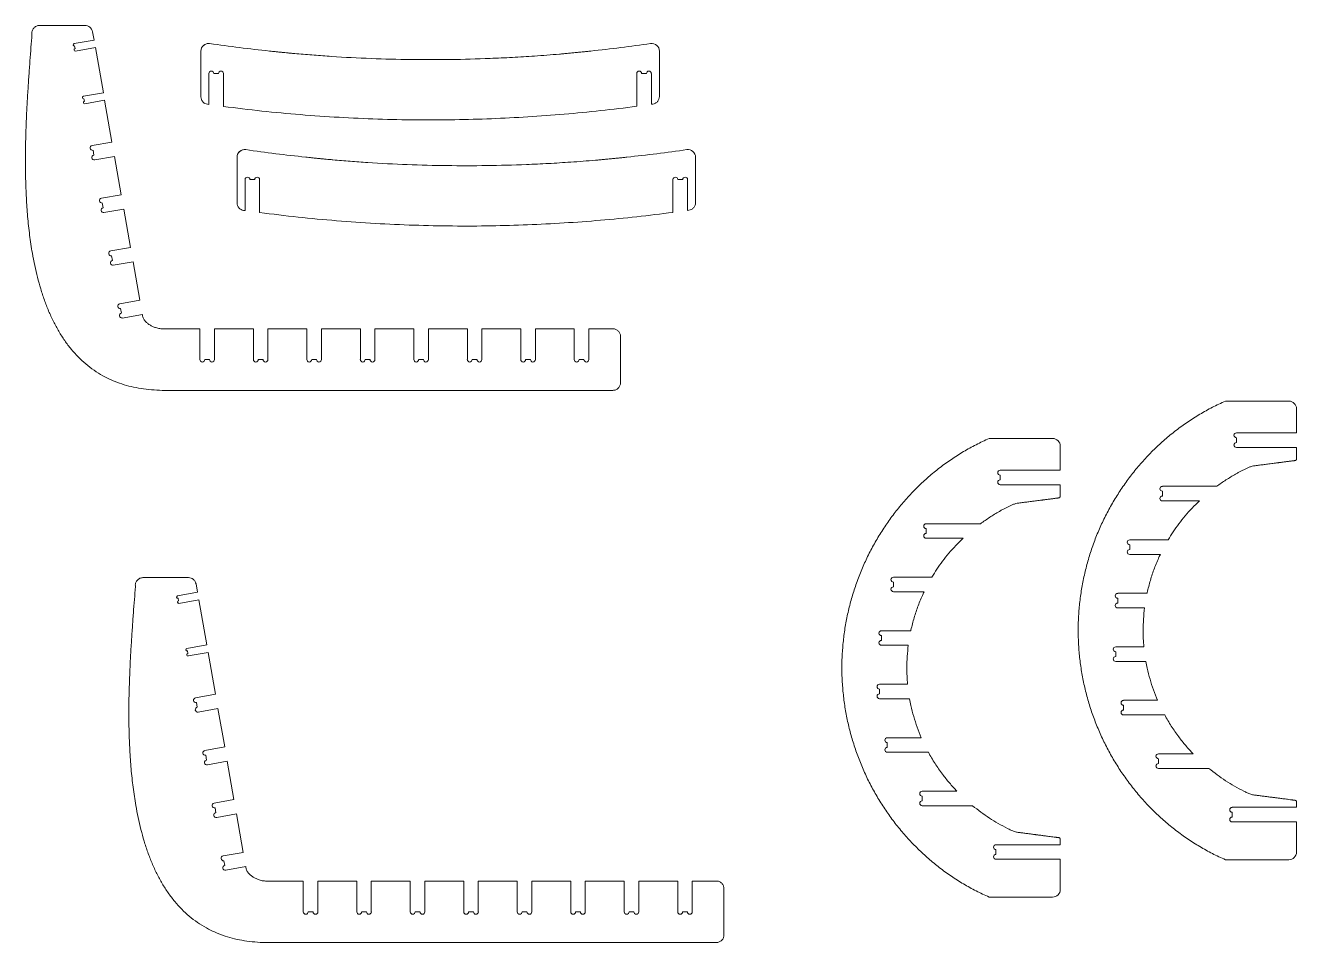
# Model space of a CAD drawing. Header units: millimetres. Extents: x -1732 to 2148, y -3588 to 3891.
# Drawn here: x -1732 to -68, y -2461 to -1261 of the extents above; entities that cross this region are included whole.
import ezdxf

# ---------------------------------------------------------------- set-up
doc = ezdxf.new("R2010")
doc.units = ezdxf.units.MM

msp = doc.modelspace()

# ---------------------------------------------------------------- linework, layer by layer
at = {"color": 7, "linetype": 'Continuous', "lineweight": 15}
for p, q in [((-1713.1, -1260.9), (-1653.8, -1260.9)), ((-1667.8, -1284.6), (-1641.9, -1280)), ((-1643.8, -1269.2), (-1641.9, -1280)), ((-1666.7, -1291.2), (-1667.3, -1287.9)), ((-1640.1, -1289.9), (-1666.1, -1294.5)), ((-1640.1, -1289.9), (-1629.7, -1349)), ((-1502, -1294.5), (-1502, -1354.2)), ((-902, -1353.9), (-902, -1294.5)), ((-1491.5, -1323.7), (-1491.5, -1364.3)), ((-1478.9, -1323.7), (-1485.2, -1323.7)), ((-1472.5, -1366.9), (-1472.5, -1323.7)), ((-931.5, -1323.7), (-931.5, -1366.7)), ((-918.9, -1323.7), (-925.2, -1323.7)), ((-912.5, -1364.1), (-912.5, -1323.7)), ((-1655.7, -1353.6), (-1629.7, -1349)), ((-1654.5, -1360.1), (-1655.1, -1356.8)), ((-1628, -1358.8), (-1653.9, -1363.4)), ((-1628, -1358.8), (-1618.4, -1413.5)), ((-1493.4, -1364.1), (-1491.5, -1364.3)), ((-912.5, -1364.1), (-910.6, -1363.8)), ((-1644.3, -1418.1), (-1618.4, -1413.5)), ((-1642.1, -1430.5), (-1643.2, -1424.3)), ((-1615.1, -1432.2), (-1641, -1436.8)), ((-1615.1, -1432.2), (-1606.2, -1482.4)), ((-1454.7, -1433.3), (-1454.7, -1493)), ((-854.7, -1492.8), (-854.7, -1433.3)), ((-1444.2, -1462.6), (-1444.2, -1503.1)), ((-1431.5, -1462.6), (-1437.8, -1462.6)), ((-1425.2, -1505.7), (-1425.2, -1462.6)), ((-884.2, -1462.6), (-884.2, -1505.5)), ((-871.5, -1462.6), (-877.8, -1462.6)), ((-865.2, -1502.9), (-865.2, -1462.6)), ((-1632.2, -1487), (-1606.2, -1482.4)), ((-1630, -1499.5), (-1631.1, -1493.2)), ((-1602.9, -1501.1), (-1628.9, -1505.7)), ((-1602.9, -1501.1), (-1594, -1551.4)), ((-1446.1, -1502.9), (-1444.2, -1503.1)), ((-865.2, -1502.9), (-863.3, -1502.7)), ((-1620, -1555.9), (-1594, -1551.4)), ((-1617.8, -1568.4), (-1618.9, -1562.2)), ((-1590.7, -1570.1), (-1616.7, -1574.6)), ((-1590.7, -1570.1), (-1581.9, -1620.3)), ((-1608.3, -1625), (-1581.9, -1620.3)), ((-1606.1, -1637.4), (-1607.2, -1631.2)), ((-1578.6, -1639), (-1605, -1643.7)), ((-1578.6, -1639), (-1578.6, -1639.1)), ((-1552.8, -1657.8), (-1503.3, -1657.8)), ((-1503.3, -1698.1), (-1503.3, -1657.8)), ((-1484.3, -1657.8), (-1484.3, -1698.1)), ((-1484.3, -1657.8), (-1433.3, -1657.8)), ((-1433.3, -1698.1), (-1433.3, -1657.8)), ((-1414.3, -1657.8), (-1414.3, -1698.1)), ((-1414.3, -1657.8), (-1363.3, -1657.8)), ((-1363.3, -1698.1), (-1363.3, -1657.8)), ((-1344.3, -1657.8), (-1344.3, -1698.1)), ((-1344.3, -1657.8), (-1293.3, -1657.8)), ((-1293.3, -1698.1), (-1293.3, -1657.8)), ((-1274.3, -1657.8), (-1274.3, -1698.1)), ((-1274.3, -1657.8), (-1223.3, -1657.8)), ((-1223.3, -1698.1), (-1223.3, -1657.8)), ((-1204.3, -1657.8), (-1204.3, -1698.1)), ((-1204.3, -1657.8), (-1153.3, -1657.8)), ((-1153.3, -1698.1), (-1153.3, -1657.8)), ((-1134.3, -1657.8), (-1134.3, -1698.1)), ((-1134.3, -1657.8), (-1083.3, -1657.8)), ((-1083.3, -1698.1), (-1083.3, -1657.8)), ((-1064.3, -1657.8), (-1064.3, -1698.1)), ((-1064.3, -1657.8), (-1013.3, -1657.8)), ((-1013.3, -1698.1), (-1013.3, -1657.8)), ((-994.3, -1657.8), (-962.8, -1657.8)), ((-994.3, -1657.8), (-994.3, -1698.1)), ((-952.8, -1667.9), (-952.8, -1728.3)), ((-1490.7, -1698.1), (-1497, -1698.1)), ((-1420.7, -1698.1), (-1427, -1698.1)), ((-1350.7, -1698.1), (-1357, -1698.1)), ((-1280.7, -1698.1), (-1287, -1698.1)), ((-1210.7, -1698.1), (-1217, -1698.1)), ((-1140.7, -1698.1), (-1147, -1698.1)), ((-1070.7, -1698.1), (-1077, -1698.1)), ((-1000.7, -1698.1), (-1007, -1698.1)), ((-1552.8, -1738.4), (-1556.2, -1738.3)), ((-962.8, -1738.4), (-1552.8, -1738.4)), ((-78.1, -1752.4), (-161.2, -1752.4)), ((-68.1, -1793.9), (-68.1, -1762.4)), ((-146.8, -1793.9), (-68.1, -1793.9)), ((-387.3, -1801.3), (-470.4, -1801.3)), ((-377.3, -1842.8), (-377.3, -1811.3)), ((-146.8, -1806.6), (-146.8, -1800.3)), ((-68.1, -1812.9), (-146.8, -1812.9)), ((-456, -1842.8), (-377.3, -1842.8)), ((-456, -1855.5), (-456, -1849.1)), ((-377.3, -1861.8), (-456, -1861.8)), ((-243.7, -1863.9), (-172.6, -1863.9)), ((-243.7, -1876.6), (-243.7, -1870.3)), ((-195.3, -1882.9), (-243.7, -1882.9)), ((-552.9, -1912.8), (-481.8, -1912.8)), ((-552.9, -1925.5), (-552.9, -1919.1)), ((-504.5, -1931.8), (-552.9, -1931.8)), ((-286.5, -1933.9), (-236.2, -1933.9)), ((-286.5, -1946.6), (-286.5, -1940.3)), ((-246.3, -1952.9), (-286.5, -1952.9)), ((-1577.8, -1983.4), (-1518.4, -1983.4)), ((-1508.4, -1991.7), (-1506.5, -2002.5)), ((-595.7, -1982.8), (-545.4, -1982.8)), ((-595.7, -1995.5), (-595.7, -1989.1)), ((-1532.5, -2007.1), (-1506.5, -2002.5)), ((-1531.3, -2013.7), (-1531.9, -2010.4)), ((-1504.8, -2012.4), (-1530.7, -2017)), ((-1504.8, -2012.4), (-1494.3, -2071.5)), ((-555.6, -2001.8), (-595.7, -2001.8)), ((-302.2, -2003.9), (-263.7, -2003.9)), ((-302.2, -2016.6), (-302.2, -2010.3)), ((-267, -2022.9), (-302.2, -2022.9)), ((-611.4, -2052.8), (-573, -2052.8)), ((-611.4, -2065.5), (-611.4, -2059.1)), ((-1520.3, -2076), (-1494.3, -2071.5)), ((-1519.1, -2082.6), (-1519.7, -2079.3)), ((-576.2, -2071.8), (-611.4, -2071.8)), ((-304.8, -2073.9), (-267.9, -2073.9)), ((-1492.6, -2081.3), (-1518.6, -2085.9)), ((-1492.6, -2081.3), (-1483, -2136)), ((-304.8, -2086.6), (-304.8, -2080.3)), ((-265.3, -2092.9), (-304.8, -2092.9)), ((-614, -2122.8), (-577.1, -2122.8)), ((-614, -2135.5), (-614, -2129.1)), ((-1508.9, -2140.6), (-1483, -2136)), ((-574.5, -2141.8), (-614, -2141.8)), ((-294.5, -2143.9), (-250, -2143.9)), ((-1506.7, -2153), (-1507.8, -2146.8)), ((-1479.7, -2154.7), (-1505.6, -2159.3)), ((-1479.7, -2154.7), (-1470.8, -2204.9)), ((-294.5, -2156.6), (-294.5, -2150.3)), ((-240.7, -2162.9), (-294.5, -2162.9)), ((-603.7, -2192.8), (-559.2, -2192.8)), ((-1496.8, -2209.5), (-1470.8, -2204.9)), ((-603.7, -2205.5), (-603.7, -2199.1)), ((-550, -2211.8), (-603.7, -2211.8)), ((-1494.6, -2222), (-1495.7, -2215.7)), ((-1467.5, -2223.6), (-1493.5, -2228.2)), ((-1467.5, -2223.6), (-1458.7, -2273.8)), ((-248.9, -2213.9), (-203.4, -2213.9)), ((-248.9, -2226.6), (-248.9, -2220.3)), ((-182.9, -2232.9), (-248.9, -2232.9)), ((-1484.6, -2278.4), (-1458.7, -2273.8)), ((-558.1, -2262.8), (-512.6, -2262.8)), ((-558.1, -2275.5), (-558.1, -2269.1)), ((-1482.4, -2290.9), (-1483.5, -2284.7)), ((-1455.4, -2292.6), (-1481.3, -2297.1)), ((-1455.4, -2292.6), (-1446.5, -2342.8)), ((-492.1, -2281.8), (-558.1, -2281.8)), ((-152.3, -2283.9), (-68.1, -2283.9)), ((-152.3, -2296.6), (-152.3, -2290.3)), ((-68.1, -2302.9), (-152.3, -2302.9)), ((-68.1, -2342.4), (-68.1, -2302.9)), ((-1472.9, -2347.4), (-1446.5, -2342.8)), ((-461.5, -2332.8), (-377.3, -2332.8)), ((-461.5, -2345.5), (-461.5, -2339.1)), ((-1470.7, -2359.9), (-1471.8, -2353.7)), ((-1443.2, -2361.5), (-1469.6, -2366.2)), ((-1443.2, -2361.5), (-1443.2, -2361.6)), ((-377.3, -2351.8), (-461.5, -2351.8)), ((-377.3, -2391.3), (-377.3, -2351.8)), ((-161.2, -2352.4), (-78.1, -2352.4)), ((-1417.5, -2380.3), (-1368, -2380.3)), ((-1368, -2420.6), (-1368, -2380.3)), ((-1349, -2380.3), (-1349, -2420.6)), ((-1349, -2380.3), (-1298, -2380.3)), ((-1298, -2420.6), (-1298, -2380.3)), ((-1279, -2380.3), (-1279, -2420.6)), ((-1279, -2380.3), (-1228, -2380.3)), ((-1228, -2420.6), (-1228, -2380.3)), ((-1209, -2380.3), (-1209, -2420.6)), ((-1209, -2380.3), (-1158, -2380.3)), ((-1158, -2420.6), (-1158, -2380.3)), ((-1139, -2380.3), (-1139, -2420.6)), ((-1139, -2380.3), (-1088, -2380.3)), ((-1088, -2420.6), (-1088, -2380.3)), ((-1069, -2380.3), (-1069, -2420.6)), ((-1069, -2380.3), (-1018, -2380.3)), ((-1018, -2420.6), (-1018, -2380.3)), ((-999, -2380.3), (-999, -2420.6)), ((-999, -2380.3), (-948, -2380.3)), ((-948, -2420.6), (-948, -2380.3)), ((-929, -2380.3), (-929, -2420.6)), ((-929, -2380.3), (-878, -2380.3)), ((-878, -2420.6), (-878, -2380.3)), ((-859, -2380.3), (-827.5, -2380.3)), ((-859, -2380.3), (-859, -2420.6)), ((-817.5, -2390.4), (-817.5, -2450.8)), ((-470.4, -2401.3), (-387.3, -2401.3)), ((-1355.3, -2420.6), (-1361.6, -2420.6)), ((-1285.3, -2420.6), (-1291.6, -2420.6)), ((-1215.3, -2420.6), (-1221.6, -2420.6)), ((-1145.3, -2420.6), (-1151.6, -2420.6)), ((-1075.3, -2420.6), (-1081.6, -2420.6)), ((-1005.3, -2420.6), (-1011.6, -2420.6)), ((-935.3, -2420.6), (-941.6, -2420.6)), ((-865.3, -2420.6), (-871.6, -2420.6)), ((-1417.5, -2460.8), (-1420.8, -2460.8)), ((-827.5, -2460.8), (-1417.5, -2460.8))]:
    msp.add_line(p, q, dxfattribs=at)
for centre, radius, start, end in [((-1667.5, -1286.3), 1.67, 100, 280), ((-1666.4, -1292.8), 1.67, 100, 280), ((-1492, -1294.5), 10, 81.7503, 180), ((-1492, -1294.5), 10, 89.2741, 180), ((-912, -1294.5), 10, 360, 98.2497), ((-1488.4, -1323.7), 3.17, 360, 180), ((-1475.7, -1323.7), 3.17, 360, 180), ((-928.4, -1323.7), 3.17, 360, 180), ((-915.7, -1323.7), 3.17, 360, 180), ((-1655.4, -1355.2), 1.67, 100, 280), ((-1654.2, -1361.8), 1.67, 100, 280), ((-1643.8, -1421.2), 3.17, 100, 280), ((-1641.6, -1433.7), 3.17, 100, 280), ((-1444.7, -1433.3), 10, 81.7503, 180), ((-1444.7, -1433.3), 10, 89.2741, 180), ((-864.7, -1433.3), 10, 360, 98.2497), ((-1441, -1462.6), 3.17, 360, 180), ((-1428.3, -1462.6), 3.17, 360, 180), ((-881, -1462.6), 3.17, 360, 180), ((-868.3, -1462.6), 3.17, 360, 180), ((-1631.6, -1490.1), 3.17, 100, 280), ((-1629.4, -1502.6), 3.17, 100, 280), ((-1619.4, -1559.1), 3.17, 100, 280), ((-1617.2, -1571.5), 3.17, 100, 280), ((-1607.8, -1628.1), 3.17, 100, 280), ((-1605.6, -1640.5), 3.17, 100, 280), ((-1500.2, -1698.1), 3.17, 180, 0), ((-1487.5, -1698.1), 3.17, 180, 0), ((-1430.2, -1698.1), 3.17, 180, 0), ((-1417.5, -1698.1), 3.17, 180, 0), ((-1360.2, -1698.1), 3.17, 180, 0), ((-1347.5, -1698.1), 3.17, 180, 0), ((-1290.2, -1698.1), 3.17, 180, 0), ((-1277.5, -1698.1), 3.17, 180, 0), ((-1220.2, -1698.1), 3.17, 180, 0), ((-1207.5, -1698.1), 3.17, 180, 0), ((-1150.2, -1698.1), 3.17, 180, 0), ((-1137.5, -1698.1), 3.17, 180, 0), ((-1080.2, -1698.1), 3.17, 180, 0), ((-1067.5, -1698.1), 3.17, 180, 0), ((-1010.2, -1698.1), 3.17, 180, 0), ((-997.5, -1698.1), 3.17, 180, 0), ((-78.1, -1762.4), 10, 360, 90), ((-146.8, -1797.1), 3.17, 90, 270), ((-387.3, -1811.3), 10, 360, 90), ((-146.8, -1809.8), 3.17, 90, 270), ((-456, -1846), 3.17, 90, 270), ((-456, -1858.6), 3.17, 90, 270), ((-243.7, -1867.1), 3.17, 90, 270), ((-243.7, -1879.8), 3.17, 90, 270), ((-552.9, -1916), 3.17, 90, 270), ((-552.9, -1928.6), 3.17, 90, 270), ((-286.5, -1937.1), 3.17, 90, 270), ((-286.5, -1949.8), 3.17, 90, 270), ((-595.7, -1986), 3.17, 90, 270), ((-595.7, -1998.6), 3.17, 90, 270), ((-1532.2, -2008.8), 1.67, 100, 280), ((-302.2, -2007.1), 3.17, 90, 270), ((-1531, -2015.3), 1.67, 100, 280), ((-302.2, -2019.8), 3.17, 90, 270), ((-611.4, -2056), 3.17, 90, 270), ((-1520, -2077.7), 1.67, 100, 280), ((-611.4, -2068.6), 3.17, 90, 270), ((-304.8, -2077.1), 3.17, 90, 270), ((-1518.9, -2084.3), 1.67, 100, 280), ((-304.8, -2089.8), 3.17, 90, 270), ((-614, -2126), 3.17, 90, 270), ((-1508.4, -2143.7), 3.17, 100, 280), ((-614, -2138.6), 3.17, 90, 270), ((-294.5, -2147.1), 3.17, 90, 270), ((-1506.2, -2156.1), 3.17, 100, 280), ((-294.5, -2159.8), 3.17, 90, 270), ((-603.7, -2196), 3.17, 90, 270), ((-1496.2, -2212.6), 3.17, 100, 280), ((-603.7, -2208.6), 3.17, 90, 270), ((-1494, -2225.1), 3.17, 100, 280), ((-248.9, -2217.1), 3.17, 90, 270), ((-248.9, -2229.8), 3.17, 90, 270), ((-1484.1, -2281.5), 3.17, 100, 280), ((-558.1, -2266), 3.17, 90, 270), ((-558.1, -2278.6), 3.17, 90, 270), ((-1481.9, -2294), 3.17, 100, 280), ((-152.3, -2287.1), 3.17, 90, 270), ((-152.3, -2299.8), 3.17, 90, 270), ((-461.5, -2336), 3.17, 90, 270), ((-461.5, -2348.6), 3.17, 90, 270), ((-78.1, -2342.4), 10, 270, 0), ((-1472.4, -2350.6), 3.17, 100, 280), ((-1470.2, -2363), 3.17, 100, 280), ((-387.3, -2391.3), 10, 270, 0), ((-1364.8, -2420.6), 3.17, 180, 0), ((-1352.1, -2420.6), 3.17, 180, 0), ((-1294.8, -2420.6), 3.17, 180, 0), ((-1282.1, -2420.6), 3.17, 180, 0), ((-1224.8, -2420.6), 3.17, 180, 0), ((-1212.1, -2420.6), 3.17, 180, 0), ((-1154.8, -2420.6), 3.17, 180, 0), ((-1142.1, -2420.6), 3.17, 180, 0), ((-1084.8, -2420.6), 3.17, 180, 0), ((-1072.1, -2420.6), 3.17, 180, 0), ((-1014.8, -2420.6), 3.17, 180, 0), ((-1002.1, -2420.6), 3.17, 180, 0), ((-944.8, -2420.6), 3.17, 180, 0), ((-932.1, -2420.6), 3.17, 180, 0), ((-874.8, -2420.6), 3.17, 180, 0), ((-862.1, -2420.6), 3.17, 180, 0)]:
    msp.add_arc(centre, radius, start, end, dxfattribs=at)
for points, knots in [([(-1723.1, -1272.6), (-1723.2, -1271.9), (-1723.3, -1270.4), (-1723, -1268.2), (-1722.2, -1266.2), (-1720.9, -1264.4), (-1719.3, -1262.9), (-1717.4, -1261.7), (-1715.3, -1261), (-1713.9, -1260.9), (-1713.1, -1260.9)], [0, 0, 0, 0, 0.124878, 0.249756, 0.374855, 0.499975, 0.625064, 0.750193, 0.875122, 1, 1, 1, 1]), ([(-1653.8, -1260.9), (-1652.6, -1261), (-1650.2, -1261.2), (-1647.2, -1263.1), (-1644.8, -1265.8), (-1644.1, -1268), (-1643.8, -1269.2)], [0, 0, 0, 0, 0.249914, 0.50007, 0.750195, 1, 1, 1, 1]), ([(-1556.2, -1738.3), (-1560.9, -1738), (-1570.1, -1737.5), (-1583.6, -1735.6), (-1596.3, -1732.9), (-1608.3, -1729.2), (-1619.6, -1724.7), (-1630.9, -1719.1), (-1642, -1712.2), (-1652.8, -1704), (-1662.7, -1694.8), (-1671.9, -1684.6), (-1680.4, -1673.3), (-1688.2, -1661.1), (-1695.2, -1648.2), (-1701.5, -1634.5), (-1707, -1620.2), (-1711.8, -1605.5), (-1716, -1590.4), (-1719.6, -1574.8), (-1723.2, -1556.4), (-1726.3, -1535.1), (-1728.9, -1510.9), (-1730.6, -1486.3), (-1731.5, -1461.7), (-1731.8, -1437.1), (-1731.5, -1412.8), (-1730.7, -1389.5), (-1729.7, -1367.4), (-1728.5, -1346.6), (-1727.1, -1326.7), (-1725.8, -1307.7), (-1724.4, -1289.8), (-1723.5, -1278.2), (-1723.1, -1272.6)], [0, 0, 0, 0, 0.025562, 0.049943, 0.073307, 0.095819, 0.117641, 0.138937, 0.163565, 0.18791, 0.21218, 0.236554, 0.262164, 0.288172, 0.314669, 0.341713, 0.369335, 0.397031, 0.425275, 0.454035, 0.483266, 0.526506, 0.570413, 0.614747, 0.659239, 0.703602, 0.747532, 0.790715, 0.829364, 0.866856, 0.90293, 0.937322, 0.969768, 1, 1, 1, 1]), ([(-1412.3, -1294.4), (-1425.3, -1292.9), (-1451.5, -1290.1), (-1477.6, -1286.4), (-1490.6, -1284.6)], [0, 0, 0, 0, 0.500018, 1, 1, 1, 1]), ([(-1412.3, -1294.4), (-1425.3, -1292.9), (-1451.5, -1290.1), (-1477.6, -1286.4), (-1490.6, -1284.6)], [0, 0, 0, 0, 0.500018, 1, 1, 1, 1]), ([(-991.8, -1294.4), (-993.6, -1294.6), (-997.3, -1295), (-1003.1, -1295.6), (-1009.2, -1296.2), (-1015.2, -1296.8), (-1021.1, -1297.3), (-1027, -1297.9), (-1041.8, -1299.2), (-1064.2, -1300.9), (-1094.4, -1302.8), (-1131.1, -1304.5), (-1175.4, -1305.7), (-1227.3, -1305.7), (-1279.3, -1304.4), (-1321.4, -1302.2), (-1353.9, -1299.8), (-1370.6, -1298.4), (-1381.1, -1297.5), (-1385.6, -1297.1), (-1390.1, -1296.6), (-1394.5, -1296.2), (-1399, -1295.8), (-1403.6, -1295.3), (-1408, -1294.8), (-1410.9, -1294.5), (-1412.3, -1294.4)], [0, 0, 0, 0, 0.012869, 0.026857, 0.041527, 0.055903, 0.069988, 0.084016, 0.098068, 0.175373, 0.24446, 0.313435, 0.436689, 0.560108, 0.683367, 0.806634, 0.860829, 0.915072, 0.925714, 0.936349, 0.947041, 0.957701, 0.968314, 0.979191, 0.990204, 1, 1, 1, 1]), ([(-991.8, -1294.4), (-993.6, -1294.6), (-997.3, -1295), (-1003.1, -1295.6), (-1009.2, -1296.2), (-1015.2, -1296.8), (-1021.1, -1297.3), (-1027, -1297.9), (-1041.8, -1299.2), (-1064.2, -1300.9), (-1094.4, -1302.8), (-1131.1, -1304.5), (-1175.4, -1305.7), (-1227.3, -1305.7), (-1279.3, -1304.4), (-1321.4, -1302.2), (-1353.9, -1299.8), (-1370.6, -1298.4), (-1381.1, -1297.5), (-1385.6, -1297.1), (-1390.1, -1296.6), (-1394.5, -1296.2), (-1399, -1295.8), (-1403.6, -1295.3), (-1408, -1294.8), (-1410.9, -1294.5), (-1412.3, -1294.4)], [0, 0, 0, 0, 0.012874, 0.026879, 0.041539, 0.055892, 0.069989, 0.084017, 0.098069, 0.175374, 0.24446, 0.313435, 0.43669, 0.560108, 0.683368, 0.806635, 0.860829, 0.915073, 0.925715, 0.936349, 0.947042, 0.957702, 0.968314, 0.979192, 0.990205, 1, 1, 1, 1]), ([(-913.5, -1284.6), (-926.5, -1286.4), (-952.6, -1290.1), (-978.7, -1292.9), (-991.8, -1294.4)], [0, 0, 0, 0, 0.499981, 1, 1, 1, 1]), ([(-913.5, -1284.6), (-926.5, -1286.4), (-952.6, -1290.1), (-978.7, -1292.9), (-991.8, -1294.4)], [0, 0, 0, 0, 0.499981, 1, 1, 1, 1]), ([(-1502, -1354.2), (-1501.9, -1355.3), (-1501.7, -1357.7), (-1499.7, -1360.8), (-1496.9, -1363.2), (-1494.6, -1363.8), (-1493.4, -1364.1)], [0, 0, 0, 0, 0.250016, 0.500022, 0.750009, 1, 1, 1, 1]), ([(-1502, -1354.2), (-1501.9, -1355.3), (-1501.7, -1357.7), (-1499.7, -1360.8), (-1496.9, -1363.2), (-1494.6, -1363.8), (-1493.4, -1364.1)], [0, 0, 0, 0, 0.250016, 0.500022, 0.750009, 1, 1, 1, 1]), ([(-910.6, -1363.8), (-909.5, -1363.6), (-907.1, -1363), (-904.3, -1360.6), (-902.4, -1357.5), (-902.2, -1355.1), (-902, -1353.9)], [0, 0, 0, 0, 0.250014, 0.500026, 0.750014, 1, 1, 1, 1]), ([(-910.6, -1363.8), (-909.5, -1363.6), (-907.1, -1363), (-904.3, -1360.6), (-902.4, -1357.5), (-902.2, -1355.1), (-902, -1353.9)], [0, 0, 0, 0, 0.250014, 0.500026, 0.750014, 1, 1, 1, 1]), ([(-1472.5, -1366.9), (-1455.8, -1369), (-1422.3, -1373.1), (-1371.8, -1377.8), (-1321.3, -1381.3), (-1270.7, -1383.6), (-1220.1, -1384.7), (-1170.5, -1384.5), (-1121.8, -1383.1), (-1074.1, -1380.7), (-1026.5, -1377.2), (-978.9, -1372.6), (-947.3, -1368.7), (-931.5, -1366.7)], [0, 0, 0, 0, 0.093305, 0.186698, 0.280098, 0.373496, 0.46673, 0.559893, 0.647834, 0.735932, 0.823962, 0.912022, 1, 1, 1, 1]), ([(-1364.9, -1433.2), (-1378, -1431.8), (-1404.1, -1428.9), (-1430.2, -1425.2), (-1443.2, -1423.4)], [0, 0, 0, 0, 0.500018, 1, 1, 1, 1]), ([(-1364.9, -1433.2), (-1378, -1431.8), (-1404.1, -1428.9), (-1430.2, -1425.2), (-1443.2, -1423.4)], [0, 0, 0, 0, 0.500018, 1, 1, 1, 1]), ([(-866.1, -1423.4), (-879.1, -1425.2), (-905.2, -1428.9), (-931.4, -1431.8), (-944.4, -1433.2)], [0, 0, 0, 0, 0.499981, 1, 1, 1, 1]), ([(-866.1, -1423.4), (-879.1, -1425.2), (-905.2, -1428.9), (-931.4, -1431.8), (-944.4, -1433.2)], [0, 0, 0, 0, 0.499981, 1, 1, 1, 1]), ([(-944.4, -1433.2), (-946.2, -1433.4), (-950, -1433.8), (-955.8, -1434.4), (-961.8, -1435), (-967.8, -1435.6), (-973.8, -1436.1), (-979.7, -1436.7), (-994.4, -1438), (-1016.9, -1439.7), (-1047.1, -1441.6), (-1083.7, -1443.3), (-1128, -1444.5), (-1180, -1444.5), (-1231.9, -1443.2), (-1274.1, -1441), (-1306.5, -1438.7), (-1323.2, -1437.3), (-1333.8, -1436.3), (-1338.2, -1435.9), (-1342.7, -1435.5), (-1347.2, -1435), (-1351.7, -1434.6), (-1356.2, -1434.1), (-1360.6, -1433.7), (-1363.5, -1433.3), (-1364.9, -1433.2)], [0, 0, 0, 0, 0.012869, 0.026857, 0.041527, 0.055903, 0.069989, 0.084016, 0.098068, 0.175373, 0.24446, 0.313435, 0.436689, 0.560108, 0.683367, 0.806634, 0.860829, 0.915072, 0.925715, 0.936349, 0.947041, 0.957701, 0.968314, 0.979191, 0.990204, 1, 1, 1, 1]), ([(-944.4, -1433.2), (-946.2, -1433.4), (-950, -1433.8), (-955.8, -1434.4), (-961.8, -1435), (-967.8, -1435.6), (-973.8, -1436.1), (-979.7, -1436.7), (-994.4, -1438), (-1016.9, -1439.7), (-1047.1, -1441.6), (-1083.7, -1443.3), (-1128, -1444.5), (-1180, -1444.5), (-1231.9, -1443.2), (-1274.1, -1441), (-1306.5, -1438.7), (-1323.2, -1437.3), (-1333.8, -1436.3), (-1338.2, -1435.9), (-1342.7, -1435.5), (-1347.2, -1435), (-1351.7, -1434.6), (-1356.2, -1434.1), (-1360.6, -1433.7), (-1363.5, -1433.3), (-1364.9, -1433.2)], [0, 0, 0, 0, 0.012874, 0.02688, 0.041539, 0.055892, 0.069989, 0.084017, 0.098069, 0.175375, 0.24446, 0.313435, 0.43669, 0.560109, 0.683368, 0.806635, 0.860829, 0.915073, 0.925715, 0.936349, 0.947043, 0.957702, 0.968314, 0.979192, 0.990205, 1, 1, 1, 1]), ([(-1454.7, -1493), (-1454.6, -1494.2), (-1454.3, -1496.6), (-1452.4, -1499.7), (-1449.6, -1502), (-1447.2, -1502.6), (-1446.1, -1502.9)], [0, 0, 0, 0, 0.250014, 0.50002, 0.75001, 1, 1, 1, 1]), ([(-1454.7, -1493), (-1454.6, -1494.2), (-1454.3, -1496.6), (-1452.4, -1499.7), (-1449.6, -1502), (-1447.2, -1502.6), (-1446.1, -1502.9)], [0, 0, 0, 0, 0.250014, 0.50002, 0.75001, 1, 1, 1, 1]), ([(-863.3, -1502.7), (-862.1, -1502.4), (-859.8, -1501.8), (-857, -1499.4), (-855, -1496.3), (-854.8, -1494), (-854.7, -1492.8)], [0, 0, 0, 0, 0.250012, 0.500028, 0.750013, 1, 1, 1, 1]), ([(-863.3, -1502.7), (-862.1, -1502.4), (-859.8, -1501.8), (-857, -1499.4), (-855, -1496.3), (-854.8, -1494), (-854.7, -1492.8)], [0, 0, 0, 0, 0.250012, 0.500028, 0.750013, 1, 1, 1, 1]), ([(-1425.2, -1505.7), (-1408.4, -1507.8), (-1374.9, -1511.9), (-1324.5, -1516.6), (-1273.9, -1520.2), (-1223.3, -1522.4), (-1172.7, -1523.5), (-1123.1, -1523.3), (-1074.4, -1521.9), (-1026.7, -1519.5), (-979.1, -1516), (-931.6, -1511.4), (-900, -1507.5), (-884.2, -1505.5)], [0, 0, 0, 0, 0.093305, 0.186698, 0.280098, 0.373496, 0.46673, 0.559893, 0.647834, 0.735932, 0.823962, 0.912022, 1, 1, 1, 1]), ([(-1578.6, -1639.1), (-1578.5, -1639.9), (-1578.4, -1641.3), (-1577.8, -1643.3), (-1576.8, -1645.3), (-1575.2, -1647.6), (-1572.6, -1650.2), (-1569.1, -1652.7), (-1565.3, -1654.8), (-1561.7, -1656.2), (-1558.5, -1657.1), (-1555.7, -1657.7), (-1553.8, -1657.8), (-1552.8, -1657.8)], [0, 0, 0, 0, 0.062189, 0.124913, 0.185387, 0.249915, 0.374842, 0.499867, 0.624904, 0.749936, 0.834213, 0.917056, 1, 1, 1, 1]), ([(-962.8, -1657.8), (-962.2, -1657.8), (-960.9, -1657.9), (-959, -1658.5), (-957.2, -1659.5), (-955.7, -1660.7), (-954.5, -1662.3), (-953.5, -1664), (-953, -1665.9), (-952.9, -1667.2), (-952.8, -1667.9)], [0, 0, 0, 0, 0.124901, 0.24981, 0.374886, 0.499962, 0.625055, 0.750164, 0.875105, 1, 1, 1, 1]), ([(-952.8, -1728.3), (-952.9, -1728.9), (-953, -1730.2), (-953.5, -1732.1), (-954.5, -1733.9), (-955.7, -1735.4), (-957.2, -1736.7), (-959, -1737.6), (-960.9, -1738.2), (-962.2, -1738.3), (-962.8, -1738.4)], [0, 0, 0, 0, 0.12506, 0.250028, 0.375058, 0.500087, 0.625112, 0.750114, 0.875056, 1, 1, 1, 1]), ([(-161.2, -2352.4), (-166.9, -2349.8), (-178.4, -2344.6), (-194.8, -2335.4), (-210.8, -2325.3), (-226.1, -2314.2), (-240.7, -2302.3), (-254.5, -2289.5), (-267.6, -2275.9), (-279.9, -2261.6), (-291.3, -2246.6), (-301.9, -2231), (-311.6, -2214.8), (-320.3, -2198.1), (-328.1, -2181), (-334.9, -2163.4), (-340.7, -2145.4), (-345.5, -2127.2), (-349.2, -2108.7), (-351.9, -2090.1), (-353.5, -2071.3), (-354.1, -2052.4), (-353.5, -2033.6), (-351.9, -2014.8), (-349.2, -1996.2), (-345.5, -1977.7), (-340.7, -1959.4), (-334.9, -1941.5), (-328.1, -1923.9), (-320.3, -1906.7), (-311.6, -1890), (-301.9, -1873.9), (-291.3, -1858.3), (-279.9, -1843.3), (-267.6, -1829), (-254.5, -1815.4), (-240.7, -1802.6), (-226.1, -1790.7), (-210.8, -1779.6), (-194.8, -1769.5), (-178.4, -1760.3), (-166.9, -1755.1), (-161.2, -1752.4)], [0, 0, 0, 0, 0.025008, 0.050024, 0.075042, 0.100064, 0.12508, 0.150068, 0.175065, 0.200067, 0.225077, 0.250066, 0.275051, 0.300048, 0.325041, 0.350038, 0.375026, 0.400019, 0.42502, 0.45001, 0.47501, 0.5, 0.52499, 0.54999, 0.57498, 0.599981, 0.624973, 0.649962, 0.674959, 0.699952, 0.724949, 0.749934, 0.774923, 0.799933, 0.824935, 0.849931, 0.874919, 0.899936, 0.924958, 0.949976, 0.974996, 1, 1, 1, 1]), ([(-470.4, -2401.3), (-476.1, -2398.7), (-487.6, -2393.5), (-504.1, -2384.3), (-520, -2374.2), (-535.3, -2363.1), (-549.9, -2351.1), (-563.7, -2338.3), (-576.8, -2324.8), (-589.1, -2310.5), (-600.6, -2295.5), (-611.1, -2279.9), (-620.8, -2263.7), (-629.6, -2247), (-637.3, -2229.8), (-644.1, -2212.3), (-649.9, -2194.3), (-654.7, -2176.1), (-658.5, -2157.6), (-661.1, -2138.9), (-662.8, -2120.2), (-663.3, -2101.3), (-662.8, -2082.5), (-661.1, -2063.7), (-658.5, -2045), (-654.7, -2026.5), (-649.9, -2008.3), (-644.1, -1990.4), (-637.3, -1972.8), (-629.6, -1955.6), (-620.8, -1938.9), (-611.1, -1922.7), (-600.6, -1907.1), (-589.1, -1892.2), (-576.8, -1877.8), (-563.7, -1864.3), (-549.9, -1851.5), (-535.3, -1839.5), (-520, -1828.5), (-504.1, -1818.4), (-487.6, -1809.2), (-476.1, -1803.9), (-470.4, -1801.3)], [0, 0, 0, 0, 0.025008, 0.050024, 0.075042, 0.100064, 0.12508, 0.150068, 0.175065, 0.200067, 0.225077, 0.250066, 0.275051, 0.300048, 0.325041, 0.350038, 0.375026, 0.400019, 0.42502, 0.45001, 0.47501, 0.5, 0.52499, 0.54999, 0.574981, 0.599981, 0.624973, 0.649962, 0.674959, 0.699952, 0.724949, 0.749934, 0.774923, 0.799933, 0.824935, 0.849931, 0.874919, 0.899936, 0.924958, 0.949976, 0.974996, 1, 1, 1, 1]), ([(-172.6, -1863.9), (-168.6, -1861.1), (-160.6, -1855.4), (-151, -1849.7), (-144.4, -1846), (-140.9, -1844.1), (-137.3, -1842.3), (-133.7, -1840.5), (-130.1, -1838.8), (-126.3, -1837.6), (-122.7, -1837), (-119.4, -1836.6), (-116.3, -1836.2), (-113.3, -1835.8), (-110.4, -1835.4), (-107.5, -1835), (-104.2, -1834.6), (-99.7, -1834), (-96, -1833.6), (-93.2, -1833.2), (-92.3, -1833.1), (-91.3, -1832.9), (-90.3, -1832.8), (-89.3, -1832.7), (-88.1, -1832.5), (-86.4, -1832.3), (-84.6, -1832.1), (-82.8, -1831.8), (-81.3, -1831.6), (-79.7, -1831.4), (-77.9, -1831.2), (-76, -1831), (-74.2, -1830.7), (-72.7, -1830.5), (-71.5, -1830.4), (-70.6, -1830.3), (-69.9, -1830.2), (-69.4, -1830.1), (-69, -1829.8), (-68.5, -1829.3), (-68.1, -1828.4), (-68.1, -1827.2), (-68.1, -1825.6), (-68.1, -1824.1), (-68.1, -1822.9), (-68.1, -1822.2), (-68.1, -1821.7), (-68.1, -1821.1), (-68.1, -1819.8), (-68.1, -1817.8), (-68.1, -1815.2), (-68.1, -1813.7), (-68.1, -1812.9)], [0, 0, 0, 0, 0.114753, 0.229585, 0.260596, 0.292087, 0.322851, 0.354096, 0.385138, 0.415743, 0.446703, 0.470964, 0.493895, 0.519965, 0.540192, 0.563128, 0.588899, 0.617508, 0.668724, 0.676015, 0.683441, 0.691002, 0.698698, 0.70653, 0.714496, 0.726895, 0.747193, 0.757524, 0.769118, 0.781977, 0.796099, 0.811485, 0.825376, 0.83975, 0.846625, 0.853633, 0.85998, 0.863012, 0.866037, 0.872084, 0.878137, 0.888885, 0.899498, 0.916323, 0.922331, 0.92834, 0.932806, 0.935245, 0.940579, 0.964247, 0.982123, 1, 1, 1, 1]), ([(-481.8, -1912.8), (-477.8, -1910), (-469.8, -1904.3), (-460.2, -1898.5), (-453.6, -1894.8), (-450.1, -1893), (-446.5, -1891.1), (-442.9, -1889.4), (-439.3, -1887.7), (-435.5, -1886.5), (-431.9, -1885.8), (-428.6, -1885.4), (-425.5, -1885), (-422.6, -1884.7), (-419.6, -1884.3), (-416.7, -1883.9), (-413.4, -1883.5), (-408.9, -1882.9), (-405.2, -1882.4), (-402.4, -1882.1), (-401.5, -1881.9), (-400.5, -1881.8), (-399.5, -1881.7), (-398.5, -1881.6), (-397.3, -1881.4), (-395.6, -1881.2), (-393.8, -1880.9), (-392, -1880.7), (-390.5, -1880.5), (-388.9, -1880.3), (-387.1, -1880.1), (-385.2, -1879.8), (-383.4, -1879.6), (-381.9, -1879.4), (-380.7, -1879.2), (-379.8, -1879.1), (-379.2, -1879.1), (-378.6, -1878.9), (-378.2, -1878.7), (-377.8, -1878.2), (-377.3, -1877.3), (-377.3, -1876.1), (-377.3, -1874.5), (-377.3, -1873), (-377.3, -1871.8), (-377.3, -1871.1), (-377.3, -1870.5), (-377.3, -1870), (-377.3, -1868.7), (-377.3, -1866.6), (-377.3, -1864.1), (-377.3, -1862.6), (-377.3, -1861.8)], [0, 0, 0, 0, 0.114753, 0.229585, 0.260596, 0.292087, 0.322851, 0.354096, 0.385138, 0.415743, 0.446703, 0.470964, 0.493895, 0.519965, 0.540192, 0.563127, 0.588899, 0.617507, 0.668724, 0.676015, 0.683441, 0.691002, 0.698698, 0.706529, 0.714496, 0.726895, 0.747193, 0.757524, 0.769118, 0.781977, 0.796099, 0.811485, 0.825376, 0.83975, 0.846625, 0.853633, 0.85998, 0.863012, 0.866037, 0.872084, 0.878137, 0.888885, 0.899498, 0.916323, 0.922331, 0.92834, 0.932806, 0.935245, 0.940579, 0.964247, 0.982123, 1, 1, 1, 1]), ([(-236.2, -1933.9), (-234, -1930.4), (-229.6, -1923.3), (-222.1, -1912.8), (-213.9, -1902.5), (-205, -1892.4), (-198.5, -1886.1), (-195.3, -1882.9)], [0, 0, 0, 0, 0.19078, 0.3819, 0.58783, 0.794094, 1, 1, 1, 1]), ([(-545.4, -1982.8), (-543.2, -1979.3), (-538.8, -1972.2), (-531.4, -1961.7), (-523.2, -1951.4), (-514.2, -1941.3), (-507.8, -1935), (-504.5, -1931.8)], [0, 0, 0, 0, 0.19078, 0.3819, 0.58783, 0.794094, 1, 1, 1, 1]), ([(-263.7, -2003.9), (-263.7, -2003.6), (-262.4, -1997.9), (-259.6, -1986.9), (-254.3, -1971.1), (-249.6, -1959.9), (-246.8, -1953.9), (-246.3, -1952.9)], [0, 0, 0, 0, 0.017424, 0.324904, 0.632497, 0.940135, 1, 1, 1, 1]), ([(-1420.8, -2460.8), (-1425.5, -2460.5), (-1434.8, -2460), (-1448.2, -2458.1), (-1461, -2455.3), (-1473, -2451.7), (-1484.3, -2447.2), (-1495.5, -2441.6), (-1506.6, -2434.7), (-1517.4, -2426.5), (-1527.3, -2417.3), (-1536.5, -2407.1), (-1545.1, -2395.8), (-1552.8, -2383.6), (-1559.9, -2370.6), (-1566.1, -2357), (-1571.6, -2342.7), (-1576.5, -2328), (-1580.6, -2312.9), (-1584.2, -2297.3), (-1587.8, -2278.9), (-1590.9, -2257.6), (-1593.5, -2233.4), (-1595.2, -2208.8), (-1596.1, -2184.2), (-1596.4, -2159.6), (-1596.1, -2135.2), (-1595.3, -2112), (-1594.3, -2089.9), (-1593.1, -2069.1), (-1591.8, -2049.2), (-1590.4, -2030.2), (-1589, -2012.3), (-1588.1, -2000.7), (-1587.7, -1995.1)], [0, 0, 0, 0, 0.025561, 0.049943, 0.073307, 0.095818, 0.117641, 0.138937, 0.163565, 0.18791, 0.21218, 0.236553, 0.262164, 0.288172, 0.314669, 0.341713, 0.369335, 0.397031, 0.425275, 0.454035, 0.483266, 0.526506, 0.570413, 0.614747, 0.659239, 0.703602, 0.747532, 0.790715, 0.829364, 0.866856, 0.90293, 0.937322, 0.969768, 1, 1, 1, 1]), ([(-1587.7, -1995.1), (-1587.8, -1994.4), (-1587.9, -1992.9), (-1587.6, -1990.7), (-1586.8, -1988.7), (-1585.5, -1986.9), (-1583.9, -1985.4), (-1582, -1984.2), (-1579.9, -1983.5), (-1578.5, -1983.4), (-1577.8, -1983.4)], [0, 0, 0, 0, 0.124877, 0.249755, 0.374857, 0.499975, 0.625064, 0.750198, 0.875128, 1, 1, 1, 1]), ([(-1518.4, -1983.4), (-1517.2, -1983.5), (-1514.9, -1983.7), (-1511.8, -1985.6), (-1509.4, -1988.3), (-1508.7, -1990.5), (-1508.4, -1991.7)], [0, 0, 0, 0, 0.2499143, 0.5000639, 0.7501968, 1, 1, 1, 1]), ([(-573, -2052.8), (-572.9, -2052.5), (-571.6, -2046.8), (-568.8, -2035.8), (-563.5, -2020), (-558.8, -2008.8), (-556, -2002.8), (-555.6, -2001.8)], [0, 0, 0, 0, 0.017424, 0.324904, 0.632497, 0.940135, 1, 1, 1, 1]), ([(-267.9, -2073.9), (-268.2, -2070.4), (-268.8, -2063.2), (-269, -2051.1), (-268.6, -2037.7), (-267.5, -2027.8), (-267, -2022.9)], [0, 0, 0, 0, 0.210543, 0.421012, 0.71052, 1, 1, 1, 1]), ([(-577.1, -2122.8), (-577.4, -2119.2), (-578, -2112.1), (-578.2, -2100), (-577.8, -2086.5), (-576.8, -2076.7), (-576.2, -2071.8)], [0, 0, 0, 0, 0.210543, 0.421012, 0.71052, 1, 1, 1, 1]), ([(-250, -2143.9), (-251.8, -2139.4), (-255.6, -2130.3), (-260, -2116.2), (-263.2, -2103.7), (-264.7, -2095.9), (-265.3, -2092.9)], [0, 0, 0, 0, 0.276307, 0.552696, 0.829091, 1, 1, 1, 1]), ([(-559.2, -2192.8), (-561.1, -2188.3), (-564.8, -2179.2), (-569.3, -2165.1), (-572.5, -2152.6), (-574, -2144.8), (-574.5, -2141.8)], [0, 0, 0, 0, 0.276307, 0.552697, 0.829091, 1, 1, 1, 1]), ([(-203.4, -2213.9), (-206.7, -2210.4), (-213.3, -2203.3), (-222.9, -2191.1), (-232.2, -2177.8), (-237.9, -2167.9), (-240.7, -2162.9)], [0, 0, 0, 0, 0.23005, 0.459763, 0.73005, 1, 1, 1, 1]), ([(-512.6, -2262.8), (-515.9, -2259.2), (-522.5, -2252.1), (-532.1, -2240), (-541.5, -2226.7), (-547.1, -2216.8), (-550, -2211.8)], [0, 0, 0, 0, 0.23005, 0.459763, 0.73005, 1, 1, 1, 1]), ([(-68.1, -2283.9), (-68.1, -2282.7), (-68.1, -2280.9), (-68.1, -2278.8), (-68.1, -2277.8), (-68.1, -2277.4), (-68.1, -2277.2), (-68.1, -2277), (-68.1, -2276.8), (-68.1, -2276.6), (-68.2, -2276.2), (-68.5, -2275.6), (-69, -2275.1), (-69.5, -2274.8), (-70.1, -2274.7), (-70.8, -2274.6), (-71.5, -2274.5), (-72.4, -2274.4), (-73.4, -2274.3), (-74.3, -2274.1), (-75.1, -2274), (-75.7, -2274), (-78.4, -2273.6), (-82.7, -2273), (-88.4, -2272.3), (-92.5, -2271.8), (-95.4, -2271.4), (-97.4, -2271.1), (-99.1, -2270.9), (-101, -2270.7), (-103.2, -2270.4), (-105.7, -2270.1), (-108.9, -2269.7), (-113.1, -2269.1), (-118.1, -2268.5), (-123.2, -2267.9), (-128.1, -2266.9), (-132.7, -2264.9), (-139.8, -2261.4), (-149.3, -2256.3), (-161, -2249.1), (-172.2, -2241.4), (-179.3, -2235.8), (-182.9, -2232.9)], [0, 0, 0, 0, 0.028194, 0.041262, 0.047012, 0.049542, 0.050536, 0.05153, 0.053366, 0.054799, 0.057364, 0.063188, 0.069006, 0.071916, 0.077097, 0.081878, 0.087719, 0.09379, 0.101937, 0.109626, 0.115524, 0.11963, 0.123645, 0.176553, 0.217762, 0.253282, 0.269214, 0.283664, 0.296633, 0.308121, 0.327317, 0.346099, 0.36442, 0.40111, 0.441963, 0.477727, 0.515404, 0.553415, 0.591454, 0.693705, 0.795814, 0.897913, 1, 1, 1, 1]), ([(-377.3, -2332.8), (-377.3, -2331.6), (-377.3, -2329.7), (-377.3, -2327.6), (-377.3, -2326.7), (-377.3, -2326.3), (-377.3, -2326.1), (-377.3, -2325.9), (-377.3, -2325.7), (-377.4, -2325.5), (-377.5, -2325), (-377.8, -2324.5), (-378.2, -2324), (-378.7, -2323.6), (-379.3, -2323.6), (-380, -2323.5), (-380.7, -2323.4), (-381.6, -2323.3), (-382.6, -2323.1), (-383.5, -2323), (-384.3, -2322.9), (-384.9, -2322.8), (-387.6, -2322.5), (-392, -2321.9), (-397.7, -2321.2), (-401.8, -2320.6), (-404.7, -2320.3), (-406.6, -2320), (-408.3, -2319.8), (-410.2, -2319.5), (-412.4, -2319.3), (-414.9, -2318.9), (-418.1, -2318.5), (-422.4, -2318), (-427.4, -2317.3), (-432.4, -2316.7), (-437.3, -2315.7), (-442, -2313.8), (-449.1, -2310.2), (-458.6, -2305.1), (-470.2, -2298), (-481.4, -2290.3), (-488.5, -2284.6), (-492.1, -2281.8)], [0, 0, 0, 0, 0.028194, 0.041262, 0.047012, 0.049542, 0.050536, 0.05153, 0.053366, 0.054799, 0.057364, 0.063188, 0.069006, 0.071916, 0.077097, 0.081878, 0.087719, 0.09379, 0.101937, 0.109626, 0.115524, 0.11963, 0.123645, 0.176553, 0.217762, 0.253282, 0.269213, 0.283664, 0.296633, 0.308121, 0.327317, 0.346099, 0.36442, 0.40111, 0.441963, 0.477727, 0.515404, 0.553415, 0.591454, 0.693705, 0.795814, 0.897913, 1, 1, 1, 1]), ([(-1443.2, -2361.6), (-1443.1, -2362.4), (-1443.1, -2363.8), (-1442.4, -2365.8), (-1441.4, -2367.8), (-1439.8, -2370.1), (-1437.2, -2372.7), (-1433.7, -2375.2), (-1429.9, -2377.3), (-1426.4, -2378.7), (-1423.1, -2379.6), (-1420.3, -2380.2), (-1418.4, -2380.2), (-1417.5, -2380.3)], [0, 0, 0, 0, 0.062189, 0.124912, 0.185386, 0.249916, 0.374843, 0.499867, 0.624905, 0.749936, 0.834213, 0.917058, 1, 1, 1, 1]), ([(-827.5, -2380.3), (-826.8, -2380.3), (-825.5, -2380.4), (-823.6, -2381), (-821.9, -2381.9), (-820.3, -2383.2), (-819.1, -2384.8), (-818.2, -2386.5), (-817.6, -2388.4), (-817.5, -2389.7), (-817.5, -2390.4)], [0, 0, 0, 0, 0.124902, 0.249809, 0.374886, 0.499961, 0.625054, 0.750164, 0.875104, 1, 1, 1, 1]), ([(-817.5, -2450.8), (-817.5, -2451.4), (-817.6, -2452.7), (-818.2, -2454.6), (-819.1, -2456.4), (-820.3, -2457.9), (-821.9, -2459.2), (-823.6, -2460.1), (-825.5, -2460.7), (-826.8, -2460.8), (-827.5, -2460.8)], [0, 0, 0, 0, 0.125063, 0.250029, 0.37506, 0.50009, 0.625115, 0.750114, 0.875058, 1, 1, 1, 1])]:
    msp.add_open_spline(points, degree=3, knots=knots, dxfattribs=at)

doc.saveas('drawing.dxf')
